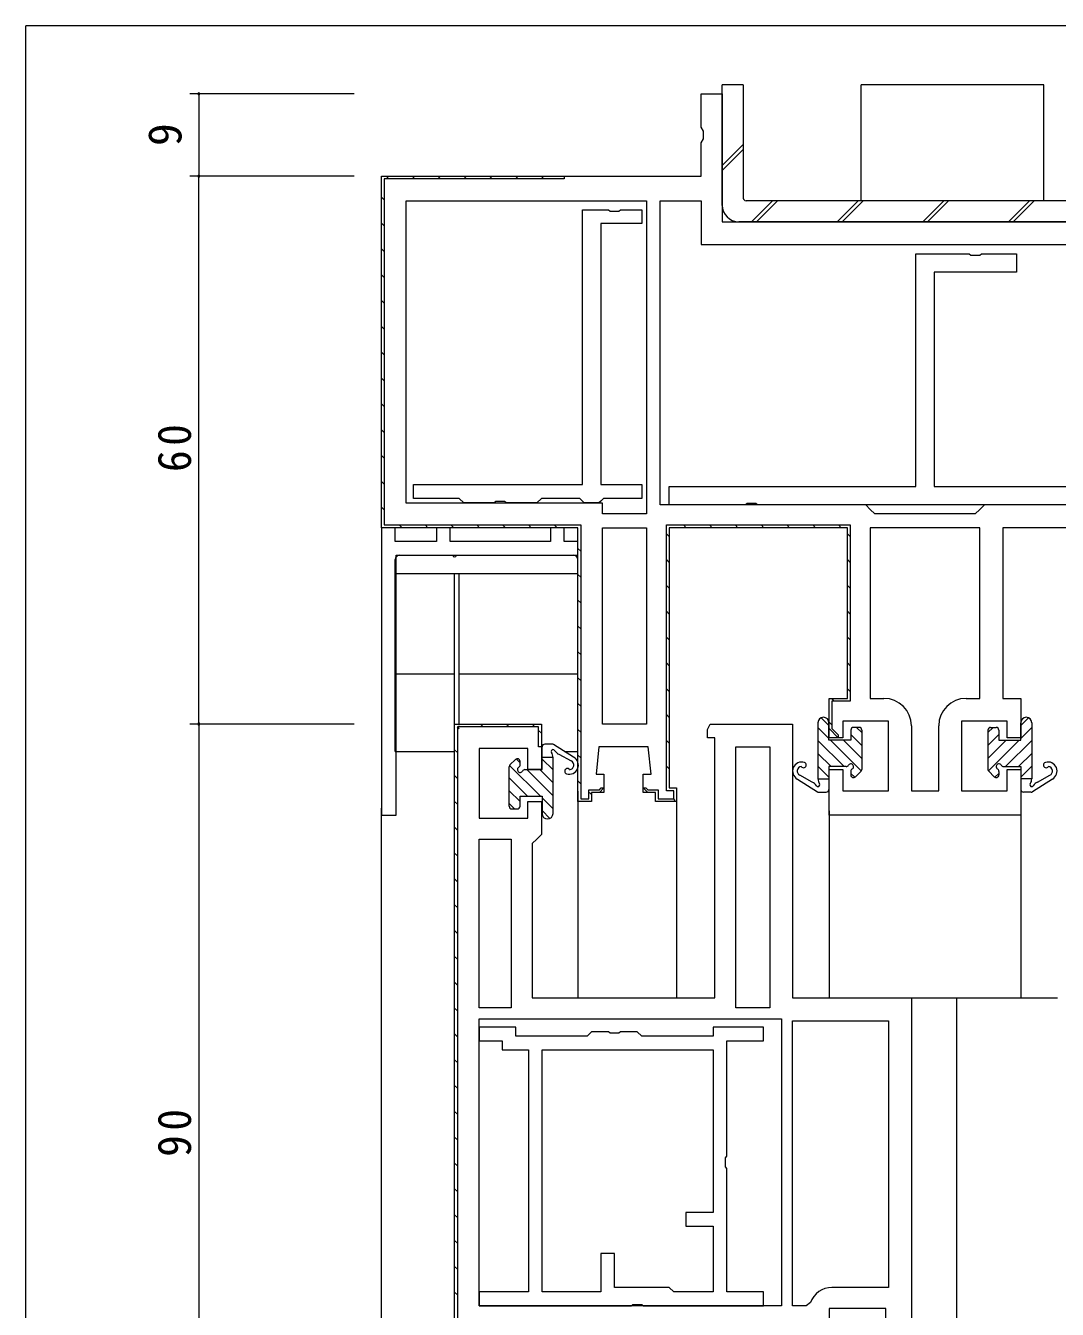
# Model space of a CAD drawing. Units: millimetres on the paper. Extents: x -420 to 373, y -297 to 267.
# Drawn here: x -417.7 to -304.8, y 123.8 to 264.4 of the extents above; entities that cross this region are included whole.
import ezdxf
from ezdxf.enums import TextEntityAlignment as Align

# ---------------------------------------------------------------- set-up
doc = ezdxf.new("R2010")
doc.units = ezdxf.units.MM
for name, color, linetype, lineweight in [('0-1_YKK_ZWAK', 7, 'Continuous', 9), ('0-3_YKK_12', 2, 'Continuous', 9), ('0-4_YKK_D', 6, 'Continuous', 9), ('0-6_YKK_13', 4, 'Continuous', 9), ('0-7_YKK_11', 7, 'Continuous', 9)]:
    doc.layers.add(name, color=color, linetype=linetype, lineweight=lineweight)
doc.styles.add('ＭＳ ゴシック', font='')
doc.styles.get('ＭＳ ゴシック').set_extended_font_data('MS Gothic')

msp = doc.modelspace()

# ---------------------------------------------------------------- linework, layer by layer
at = {"layer": '0-1_YKK_ZWAK'}
for p in [(-417.7, -260.575), (352.3, 264.425)]:
    msp.add_line(p, (-417.7, 264.425), dxfattribs=at)
at = {"layer": '0-3_YKK_12'}
for p, q in [((-357.242, 180.608), (-357.242, 157.948)), ((-346.446, 179.948), (-346.446, 157.948)), ((-378.746, 5.526), (-378.746, 178.748)), ((-329.746, 178.448), (-329.746, 157.948)), ((-308.746, 178.448), (-308.746, 157.948)), ((-321.236, 157.948), (-304.746, 157.948)), ((-315.761, 5.526), (-315.761, 157.948))]:
    msp.add_line(p, q, dxfattribs=at)
at = {"layer": '0-4_YKK_D'}
for p, q in [((-381.746, 256.948), (-399.746, 256.948)), ((-398.746, 256.948), (-398.746, 247.948)), ((-381.746, 247.948), (-399.746, 247.948)), ((-381.746, 247.948), (-399.746, 247.948)), ((-398.746, 187.948), (-398.746, 247.948)), ((-381.746, 187.948), (-399.746, 187.948)), ((-381.746, 187.948), (-399.746, 187.948)), ((-398.746, 187.948), (-398.746, 97.948))]:
    msp.add_line(p, q, dxfattribs=at)
for centre, start, end in [((-398.746, 256.948), 90, 270), ((-398.746, 256.948), 270, 90), ((-398.746, 247.948), 90, 270), ((-398.746, 247.948), 90, 270), ((-398.746, 247.948), 270, 90), ((-398.746, 247.948), 270, 90), ((-398.746, 187.948), 90, 270), ((-398.746, 187.948), 90, 270), ((-398.746, 187.948), 270, 90), ((-398.746, 187.948), 270, 90)]:
    msp.add_arc(centre, 0.106, start, end, dxfattribs=at)
at = {"layer": '0-6_YKK_13'}
for p, q in [((-339.146, 257.948), (-341.446, 257.948)), ((-341.446, 244.748), (-341.446, 257.948)), ((-339.146, 257.948), (-339.146, 245.548)), ((-326.246, 245.248), (-326.246, 257.948)), ((-341.446, 249.109), (-339.146, 251.409)), ((-341.446, 248.579), (-339.146, 250.878)), ((-260.446, 245.248), (-338.846, 245.248)), ((-338.238, 242.948), (-335.938, 245.248)), ((-337.708, 242.948), (-335.408, 245.248)), ((-328.869, 242.948), (-326.569, 245.248)), ((-328.338, 242.948), (-326.038, 245.248)), ((-319.5, 242.948), (-317.2, 245.248)), ((-318.969, 242.948), (-316.669, 245.248)), ((-310.131, 242.948), (-307.831, 245.248)), ((-309.6, 242.948), (-307.3, 245.248)), ((-260.446, 242.948), (-339.646, 242.948)), ((-377.246, 184.948), (-377.246, 205.948)), ((-376.746, 206.448), (-370.946, 206.448)), ((-370.546, 206.448), (-357.746, 206.448)), ((-357.246, 184.948), (-357.246, 205.948)), ((-377.246, 204.448), (-357.246, 204.448)), ((-370.746, 184.948), (-370.746, 204.448)), ((-370.246, 187.814), (-370.246, 204.448)), ((-377.246, 193.448), (-370.746, 193.448)), ((-370.246, 193.448), (-357.246, 193.448)), ((-329.769, 187.772), (-330.623, 188.626)), ((-308.769, 187.772), (-307.914, 188.626)), ((-330.969, 188.083), (-330.969, 181.953)), ((-329.769, 186.358), (-330.969, 187.558)), ((-329.769, 186.183), (-329.769, 188.083)), ((-327.369, 187.283), (-327.369, 186.183)), ((-326.469, 187.583), (-327.069, 187.583)), ((-326.169, 187), (-326.752, 187.583)), ((-326.169, 187.283), (-326.169, 182.983)), ((-312.369, 187), (-311.786, 187.583)), ((-312.369, 187.283), (-312.369, 182.983)), ((-312.069, 187.583), (-311.469, 187.583)), ((-311.169, 187.283), (-311.169, 186.183)), ((-308.769, 186.183), (-308.769, 188.083)), ((-308.769, 186.358), (-307.569, 187.558)), ((-307.569, 188.083), (-307.569, 181.953)), ((-360.052, 185.744), (-360.875, 185.744)), ((-357.715, 184.32), (-359.907, 185.707)), ((-328.109, 183.283), (-330.969, 186.144)), ((-327.369, 186.183), (-329.771, 186.183)), ((-326.223, 182.812), (-329.594, 186.183)), ((-326.169, 184.172), (-328.18, 186.183)), ((-326.169, 185.586), (-327.369, 186.786)), ((-312.369, 185.586), (-311.169, 186.786)), ((-312.369, 184.172), (-310.358, 186.183)), ((-312.315, 182.812), (-308.944, 186.183)), ((-311.169, 186.183), (-308.767, 186.183)), ((-310.429, 183.283), (-307.569, 186.144)), ((-377.246, 184.948), (-370.746, 184.948)), ((-361.175, 182.948), (-361.175, 185.444)), ((-359.975, 184.278), (-361.175, 184.278)), ((-359.975, 178.148), (-359.975, 184.278)), ((-359.355, 184.65), (-357.995, 183.901)), ((-358.707, 184.948), (-357.246, 184.948)), ((-329.523, 183.283), (-330.969, 184.729)), ((-309.015, 183.283), (-307.569, 184.729)), ((-364.775, 178.948), (-364.775, 183.248)), ((-364.721, 183.419), (-361.349, 180.048)), ((-364.087, 184.06), (-364.687, 183.46)), ((-364.005, 184.118), (-363.578, 183.69)), ((-363.575, 183.467), (-363.575, 183.848)), ((-363.055, 182.948), (-361.175, 182.948)), ((-362.835, 182.948), (-359.975, 180.087)), ((-361.421, 182.948), (-359.975, 181.501)), ((-361.175, 184.116), (-359.975, 182.916)), ((-329.769, 182.115), (-330.969, 183.315)), ((-329.769, 183.283), (-329.769, 180.787)), ((-327.889, 183.283), (-329.769, 183.283)), ((-327.369, 182.763), (-327.369, 182.383)), ((-326.857, 182.171), (-326.257, 182.771)), ((-311.681, 182.171), (-312.281, 182.771)), ((-311.169, 182.763), (-311.169, 182.383)), ((-310.649, 183.283), (-308.769, 183.283)), ((-308.769, 182.115), (-307.569, 183.315)), ((-308.769, 183.283), (-308.769, 180.787)), ((-364.775, 182.059), (-362.763, 180.048)), ((-333.228, 181.911), (-331.037, 180.524)), ((-331.588, 181.58), (-332.949, 182.33)), ((-330.969, 181.953), (-329.769, 181.953)), ((-326.938, 182.113), (-327.366, 182.54)), ((-311.599, 182.113), (-311.172, 182.54)), ((-307.569, 181.953), (-308.769, 181.953)), ((-305.309, 181.911), (-307.501, 180.524)), ((-306.95, 181.58), (-305.589, 182.33)), ((-364.775, 180.645), (-363.575, 179.445)), ((-363.575, 178.948), (-363.575, 180.048)), ((-363.575, 180.048), (-361.172, 180.048)), ((-361.175, 180.048), (-361.175, 178.148)), ((-330.892, 180.487), (-330.069, 180.487)), ((-307.646, 180.487), (-308.469, 180.487)), ((-364.775, 179.23), (-364.192, 178.648)), ((-364.475, 178.648), (-363.875, 178.648)), ((-361.175, 179.873), (-359.975, 178.673)), ((-361.175, 178.459), (-360.32, 177.604))]:
    msp.add_line(p, q, dxfattribs=at)
msp.add_lwpolyline([(-306.246, 245.248), (-306.246, 257.948), (-326.246, 257.948)], dxfattribs=at)
for centre, radius, start, end in [((-339.646, 244.748), 1.8, 180, 270), ((-338.846, 245.548), 0.3, 180, 270), ((-376.746, 205.948), 0.5, 90, 180), ((-370.746, 206.448), 0.2, 180, 0), ((-357.746, 205.948), 0.5, 0, 90), ((-330.369, 188.083), 0.6, 0, 180), ((-308.169, 188.083), 0.6, 0, 180), ((-327.069, 187.283), 0.3, 90, 180), ((-326.469, 187.283), 0.3, 0, 90), ((-312.069, 187.283), 0.3, 90, 180), ((-311.469, 187.283), 0.3, 0, 90), ((-360.875, 185.444), 0.3, 90, 180), ((-360.052, 185.444), 0.3, 61.12572, 90), ((-359.975, 184.941), 0.2, 31.26997, 213.5573), ((-360.975, 184.278), 1, 0, 33.5573), ((-358.949, 185.564), 1, 211.26997, 246.00981), ((-358.198, 183.444), 1, 253.39844, 61.12572), ((-364.475, 183.248), 0.3, 134.99998, 180), ((-363.875, 183.848), 0.3, 0, 134.99998), ((-363.575, 182.948), 0.3, 120, 329.99998), ((-363.875, 183.467), 0.3, 300, 0), ((-363.055, 182.648), 0.3, 90, 149.99998), ((-358.398, 182.773), 0.3, 35.18523, 253.39844), ((-358.198, 183.444), 0.5, 275.18523, 66.00981), ((-332.746, 182.787), 1, 73.39844, 241.12572), ((-332.746, 182.787), 0.5, 95.18523, 246.00981), ((-332.546, 183.457), 0.3, 215.18523, 73.39844), ((-327.889, 183.583), 0.3, 270, 329.99998), ((-327.369, 183.283), 0.3, 300, 149.99998), ((-327.069, 182.763), 0.3, 120, 180), ((-326.469, 182.983), 0.3, 314.99998, 0), ((-312.069, 182.983), 0.3, 180, 225), ((-311.169, 183.283), 0.3, 30, 239.99998), ((-311.469, 182.763), 0.3, 0, 59.99998), ((-310.649, 183.583), 0.3, 210, 270), ((-305.992, 183.457), 0.3, 106.60155, 324.81476), ((-305.792, 182.787), 1, 298.87427, 106.60155), ((-305.792, 182.787), 0.5, 293.99017, 84.81476), ((-331.995, 180.667), 1, 31.26997, 66.00981), ((-330.969, 181.29), 0.2, 211.26997, 33.5573), ((-329.969, 181.953), 1, 180, 213.5573), ((-327.069, 182.383), 0.3, 180, 314.99998), ((-311.469, 182.383), 0.3, 225, 0), ((-307.569, 181.29), 0.2, 146.44269, 328.73001), ((-308.569, 181.953), 1, 326.44269, 0), ((-306.543, 180.667), 1, 113.99017, 148.73001), ((-330.892, 180.787), 0.3, 241.12572, 270), ((-330.069, 180.787), 0.3, 270, 0), ((-308.469, 180.787), 0.3, 180, 270), ((-307.646, 180.787), 0.3, 270, 298.87427), ((-364.475, 178.948), 0.3, 180, 270), ((-363.875, 178.948), 0.3, 270, 0), ((-360.575, 178.148), 0.6, 180, 0)]:
    msp.add_arc(centre, radius, start, end, dxfattribs=at)
at = {"layer": '0-7_YKK_11'}
for p, q in [((-378.746, 209.448), (-378.746, 247.948)), ((-378.231, 247.948), (-377.931, 247.648)), ((-375.403, 247.948), (-375.103, 247.648)), ((-372.574, 247.948), (-372.274, 247.648)), ((-369.746, 247.948), (-369.446, 247.648)), ((-366.917, 247.948), (-366.617, 247.648)), ((-364.089, 247.948), (-363.789, 247.648)), ((-361.261, 247.948), (-360.961, 247.648)), ((-378.746, 245.634), (-378.446, 245.334)), ((-349.746, 245.248), (-349.746, 210.948)), ((-378.746, 242.806), (-378.446, 242.506)), ((-341.446, 242.948), (-259.268, 242.948)), ((-378.746, 239.977), (-378.446, 239.677)), ((-378.746, 237.149), (-378.446, 236.849)), ((-378.746, 234.32), (-378.446, 234.02)), ((-378.746, 231.492), (-378.446, 231.192)), ((-378.746, 228.663), (-378.446, 228.363)), ((-378.746, 225.835), (-378.446, 225.535)), ((-378.746, 223.007), (-378.446, 222.707)), ((-378.746, 220.178), (-378.446, 219.878)), ((-378.746, 217.35), (-378.446, 217.05)), ((-378.746, 214.521), (-378.446, 214.221)), ((-378.746, 211.693), (-378.446, 211.393)), ((-376.801, 209.748), (-376.501, 209.448)), ((-373.972, 209.748), (-373.672, 209.448)), ((-371.144, 209.748), (-370.844, 209.448)), ((-368.315, 209.748), (-368.015, 209.448)), ((-365.487, 209.748), (-365.187, 209.448)), ((-362.659, 209.748), (-362.359, 209.448)), ((-359.83, 209.748), (-359.53, 209.448)), ((-345.688, 209.748), (-345.388, 209.448)), ((-342.86, 209.748), (-342.56, 209.448)), ((-340.031, 209.748), (-339.731, 209.448)), ((-337.203, 209.748), (-336.903, 209.448)), ((-334.374, 209.748), (-334.074, 209.448)), ((-331.546, 209.748), (-331.246, 209.448)), ((-328.717, 209.748), (-328.417, 209.448)), ((-349.746, 209.448), (-349.746, 187.948)), ((-347.546, 208.777), (-347.246, 208.477)), ((-347.246, 209.448), (-347.246, 180.948)), ((-327.746, 208.776), (-327.446, 208.476)), ((-313.246, 190.748), (-313.246, 209.448)), ((-357.246, 207.163), (-356.946, 206.863)), ((-347.546, 205.949), (-347.246, 205.649)), ((-327.746, 205.948), (-327.446, 205.648)), ((-357.246, 204.335), (-356.946, 204.035)), ((-347.546, 203.12), (-347.246, 202.82)), ((-327.746, 203.119), (-327.446, 202.819)), ((-357.246, 201.507), (-356.946, 201.207)), ((-347.546, 200.292), (-347.246, 199.992)), ((-327.746, 200.291), (-327.446, 199.991)), ((-357.246, 198.678), (-356.946, 198.378)), ((-347.546, 197.463), (-347.246, 197.163)), ((-327.746, 197.462), (-327.446, 197.162)), ((-357.246, 195.85), (-356.946, 195.55)), ((-347.546, 194.635), (-347.246, 194.335)), ((-327.746, 194.634), (-327.446, 194.334)), ((-357.246, 193.021), (-356.946, 192.721)), ((-347.546, 191.807), (-347.246, 191.507)), ((-327.746, 191.806), (-327.446, 191.506)), ((-357.246, 190.193), (-356.946, 189.893)), ((-329.466, 190.697), (-329.216, 190.448)), ((-314.746, 190.748), (-313.246, 190.748)), ((-347.546, 188.978), (-347.246, 188.678)), ((-370.453, 187.655), (-370.241, 187.443)), ((-367.917, 187.948), (-367.617, 187.648)), ((-365.089, 187.948), (-364.789, 187.648)), ((-362.261, 187.948), (-361.961, 187.648)), ((-361.546, 187.233), (-361.246, 186.933)), ((-357.246, 187.364), (-356.946, 187.064)), ((-329.746, 188.149), (-329.446, 187.849)), ((-347.546, 186.15), (-347.246, 185.85)), ((-370.746, 185.119), (-370.446, 184.819)), ((-357.246, 184.536), (-356.946, 184.236)), ((-336.246, 185.448), (-336.246, 156.848)), ((-347.546, 183.321), (-347.246, 183.021)), ((-370.746, 182.291), (-370.446, 181.991)), ((-357.246, 181.708), (-356.946, 181.408)), ((-355.973, 180.435), (-355.741, 180.202)), ((-370.746, 179.462), (-370.446, 179.162)), ((-346.835, 179.782), (-346.621, 179.568)), ((-370.746, 176.634), (-370.446, 176.334)), ((-368.046, 156.848), (-368.046, 175.348)), ((-370.746, 173.806), (-370.446, 173.506)), ((-370.746, 170.977), (-370.446, 170.677)), ((-370.746, 168.149), (-370.446, 167.849)), ((-370.746, 165.32), (-370.446, 165.02)), ((-370.746, 162.492), (-370.446, 162.192)), ((-370.746, 159.663), (-370.446, 159.363)), ((-370.746, 156.835), (-370.446, 156.535)), ((-333.746, 124.248), (-333.746, 155.448)), ((-370.746, 154.007), (-370.446, 153.707)), ((-362.646, 152.248), (-362.646, 125.748)), ((-370.746, 151.178), (-370.446, 150.878)), ((-370.746, 148.35), (-370.446, 148.05)), ((-370.746, 145.521), (-370.446, 145.221)), ((-370.746, 142.693), (-370.446, 142.393)), ((-370.746, 139.864), (-370.446, 139.564)), ((-370.746, 137.036), (-370.446, 136.736)), ((-370.746, 134.208), (-370.446, 133.908)), ((-370.746, 131.379), (-370.446, 131.079)), ((-370.746, 128.551), (-370.446, 128.251)), ((-370.746, 125.722), (-370.446, 125.422)), ((-334.946, 124.248), (-368.046, 124.248))]:
    msp.add_line(p, q, dxfattribs=at)
for points in [[(-354.396, 180.448), (-355.746, 180.448), (-355.746, 179.448), (-357.246, 179.448), (-357.246, 209.448), (-378.746, 209.448), (-378.746, 247.948), (-343.746, 247.948), (-343.746, 251.582), (-343.496, 252.015), (-343.496, 252.881), (-343.746, 253.314), (-343.746, 256.948), (-341.446, 256.948), (-341.446, 242.948)], [(-341.446, 242.948), (-259.268, 242.948)], [(-291.246, 209.448), (-310.746, 209.448), (-310.746, 190.748), (-308.746, 190.748), (-308.746, 186.448), (-310.246, 186.448), (-310.246, 188.248), (-315.246, 188.248), (-315.246, 180.648), (-310.246, 180.648), (-310.246, 182.948), (-308.746, 182.948), (-308.746, 177.948), (-329.746, 177.948), (-329.746, 182.948), (-328.246, 182.948), (-328.246, 180.648), (-323.246, 180.648), (-323.246, 188.248), (-328.246, 188.248), (-328.246, 186.448), (-329.746, 186.448), (-329.746, 190.748), (-327.746, 190.748), (-327.746, 209.448), (-347.246, 209.448), (-347.246, 180.948), (-346.446, 180.948), (-346.446, 179.448), (-348.746, 179.448), (-348.746, 180.448), (-350.096, 180.448), (-350.096, 182.448), (-349.223, 182.448), (-349.546, 185.448), (-354.946, 185.448), (-355.268, 182.448), (-354.396, 182.448), (-354.396, 180.448)], [(-313.246, 190.748), (-313.246, 209.448), (-325.246, 209.448), (-325.246, 190.748), (-323.746, 190.748)], [(-370.746, 97.948), (-370.746, 187.948), (-361.246, 187.948)], [(-370.746, 187.948), (-361.246, 187.948), (-361.246, 182.948), (-362.746, 182.948), (-362.746, 185.248), (-368.046, 185.248), (-368.046, 177.648), (-362.746, 177.648), (-362.746, 179.448), (-361.246, 179.448), (-361.246, 175.848), (-361.746, 175.348), (-362.246, 174.848), (-362.246, 157.948), (-342.246, 157.948), (-342.246, 186.448), (-343.046, 186.448), (-343.046, 187.344), (-342.764, 187.948), (-333.746, 187.948), (-333.746, 157.948), (-320.746, 157.948), (-320.746, 117.948)], [(-370.746, 97.948), (-370.746, 187.948), (-361.246, 187.948)], [(-370.746, 187.948), (-361.246, 187.948), (-361.246, 185.448), (-361.546, 185.448), (-361.546, 187.648), (-370.446, 187.648), (-370.446, 98.248), (-363.046, 98.248), (-363.046, 100.448), (-362.746, 100.448), (-362.746, 97.948), (-370.746, 97.948)], [(-320.746, 187.748), (-320.746, 180.648), (-317.746, 180.648), (-317.746, 187.748)], [(-333.746, 124.248), (-333.746, 155.448), (-323.246, 155.448), (-323.246, 126.248), (-329.438, 126.248)], [(-331.795, 124.581), (-332.266, 124.248), (-333.746, 124.248)], [(-323.546, 120.641), (-323.546, 123.948), (-329.746, 123.948), (-329.746, 121.448)]]:
    msp.add_lwpolyline(points, dxfattribs=at)
for points in [[(-378.746, 209.448), (-378.746, 247.948), (-358.746, 247.948), (-358.746, 247.648), (-378.446, 247.648), (-378.446, 209.748), (-356.946, 209.748), (-356.946, 179.748), (-356.046, 179.748), (-356.046, 180.748), (-354.896, 180.748), (-354.696, 180.948), (-354.396, 180.948), (-354.896, 180.448), (-355.746, 180.448), (-355.746, 179.448), (-357.246, 179.448), (-357.246, 209.448)], [(-349.746, 245.248), (-349.746, 210.948), (-354.546, 210.948), (-354.546, 212.148), (-376.046, 212.148), (-376.046, 245.248)], [(-343.746, 240.448), (-290.246, 240.448), (-290.246, 211.948), (-312.746, 211.948), (-313.246, 211.448), (-313.746, 210.948), (-324.746, 210.948), (-325.246, 211.448), (-325.746, 211.948), (-348.246, 211.948), (-348.246, 245.248), (-343.746, 245.248)], [(-356.746, 214.161), (-356.746, 244.261), (-353.917, 244.261), (-353.725, 244.118), (-352.767, 244.118), (-352.575, 244.261), (-350.246, 244.261), (-350.246, 242.761), (-354.746, 242.761), (-354.746, 214.161), (-350.246, 214.161), (-350.246, 212.661), (-354.446, 212.661), (-354.746, 212.361), (-354.946, 212.161), (-356.546, 212.161), (-356.746, 212.361), (-357.046, 212.661), (-361.246, 212.661), (-361.746, 212.161), (-365.075, 212.161), (-365.267, 212.303), (-366.225, 212.303), (-366.417, 212.161), (-369.746, 212.161), (-370.246, 212.661), (-375.246, 212.661), (-375.246, 214.161)], [(-300.917, 211.948), (-337.575, 211.948), (-337.767, 212.091), (-338.725, 212.091), (-338.917, 211.948), (-347.246, 211.948), (-347.246, 213.948), (-320.246, 213.948), (-320.246, 239.448), (-314.417, 239.448), (-314.225, 239.305), (-313.267, 239.305), (-313.075, 239.448), (-309.246, 239.448), (-309.246, 237.448), (-318.246, 237.448), (-318.246, 213.948), (-291.246, 213.948), (-291.246, 211.948), (-299.575, 211.948), (-299.767, 212.091), (-300.725, 212.091)], [(-347.246, 209.448), (-347.246, 180.948), (-346.446, 180.948), (-346.446, 179.448), (-348.746, 179.448), (-348.746, 180.448), (-349.596, 180.448), (-350.096, 180.948), (-349.796, 180.948), (-349.596, 180.748), (-348.446, 180.748), (-348.446, 179.748), (-346.746, 179.748), (-346.746, 180.648), (-347.546, 180.648), (-347.546, 209.748), (-327.446, 209.748), (-327.446, 190.448), (-329.446, 190.448), (-329.446, 187.448), (-328.746, 186.748), (-328.746, 186.448), (-329.746, 187.448), (-329.746, 190.748), (-327.746, 190.748), (-327.746, 209.448)], [(-378.746, 209.448), (-378.746, 177.948), (-377.146, 177.948), (-377.146, 206.448), (-357.246, 206.448), (-357.246, 207.948), (-358.746, 207.948), (-358.746, 209.448), (-360.246, 209.448), (-360.246, 207.948), (-371.246, 207.948), (-371.246, 209.448), (-372.746, 209.448), (-372.746, 207.948), (-377.246, 207.948), (-377.246, 209.448)], [(-349.746, 209.448), (-349.746, 187.948), (-354.546, 187.948), (-354.546, 209.448)], [(-336.246, 185.448), (-336.246, 156.848), (-339.946, 156.848), (-339.946, 185.448)], [(-368.046, 156.848), (-368.046, 175.348), (-364.546, 175.348), (-364.546, 156.848)], [(-334.946, 124.248), (-368.046, 124.248), (-368.046, 155.648), (-334.946, 155.648)], [(-362.646, 152.248), (-362.646, 125.748), (-368.046, 125.748), (-368.046, 124.248), (-351.417, 124.248), (-351.225, 124.391), (-350.267, 124.391), (-350.075, 124.248), (-336.946, 124.248), (-336.946, 125.748), (-340.946, 125.748), (-340.946, 139.277), (-341.089, 139.469), (-341.089, 140.427), (-340.946, 140.618), (-340.946, 153.248), (-336.946, 153.248), (-336.946, 154.748), (-342.446, 154.748), (-342.446, 153.748), (-350.246, 153.748), (-350.746, 154.248), (-352.575, 154.248), (-352.767, 154.105), (-353.725, 154.105), (-353.917, 154.248), (-355.746, 154.248), (-356.246, 153.748), (-364.046, 153.748), (-364.046, 154.748), (-368.046, 154.748), (-368.046, 153.248), (-365.546, 153.248), (-365.546, 152.248)], [(-361.146, 125.748), (-361.146, 152.248), (-342.446, 152.248), (-342.446, 134.448), (-345.446, 134.448), (-345.446, 132.948), (-342.446, 132.948), (-342.446, 125.748), (-346.746, 125.748), (-347.246, 126.248), (-353.246, 126.248), (-353.246, 129.948), (-354.746, 129.948), (-354.746, 125.748)]]:
    msp.add_lwpolyline(points, close=True, dxfattribs=at)
for centre, radius, start, end in [((-323.746, 187.748), 3, 0, 89.99998), ((-314.746, 187.748), 3, 90, 179.99998), ((-329.438, 123.748), 2.5, 90.00002, 160.52878)]:
    msp.add_arc(centre, radius, start, end, dxfattribs=at)

# ---------------------------------------------------------------- texts
at = {"layer": '0-4_YKK_D', "color": 3, "style": 'ＭＳ ゴシック'}
msp.add_text('9', height=3.666, rotation=90, dxfattribs=at).set_placement((-399.546, 251.248), align=Align.BOTTOM_LEFT)
at = {"layer": '0-4_YKK_D', "color": 3, "char_height": 3.666, "attachment_point": 7, "rotation": 90, "style": 'ＭＳ ゴシック'}
for s, insert in [('\\T1.21;\\W0.95;60', (-399.546, 215.548)), ('\\T1.21;\\W0.95;90', (-399.546, 140.548))]:
    msp.add_mtext(s, dxfattribs=dict(at, insert=insert))

doc.saveas('drawing.dxf')
